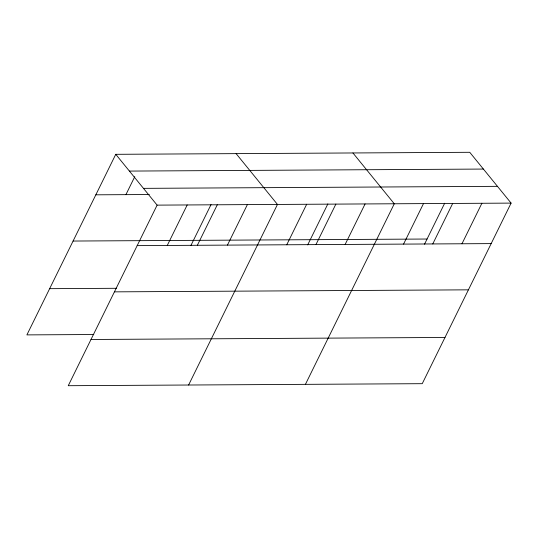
<?xml version="1.0" encoding="UTF-8"?>
<svg xmlns="http://www.w3.org/2000/svg" width="538" height="538" viewBox="0 0 538 538"><rect width="100%" height="100%" fill="white"/><g stroke="black" fill="none" stroke-linecap="round" stroke-linejoin="round"><path stroke-width="0.81" d="M511.1 203.108L157.109 205.126L68.252 385.706L422.243 383.681L511.1 203.108L469.748 152.294L115.757 154.319L26.9 334.892L93.767 334.515M125.912 194.648L134.769 176.646M167.271 245.456L187.197 204.958M190.876 245.57L211.044 204.575M197.359 245.288L217.291 204.783M227.446 245.113L247.379 204.608M188.609 385.02L277.467 204.44L236.115 153.633M286.741 244.777L306.673 204.272M307.689 244.898L327.864 203.902M315.947 244.608L335.873 204.104M345.147 244.44L365.08 203.942M305.429 384.347L394.28 203.774L352.928 152.96M403.554 244.111L423.487 203.606M424.509 244.232L444.677 203.236M432.76 243.943L452.693 203.438M461.967 243.775L481.893 203.27M129.402 171.084L483.393 169.06M143.464 188.361L497.455 186.336M95.825 194.823L149.315 194.514M73.081 241.044L427.071 239.027M137.177 245.631L491.167 243.606M49.644 288.671L116.511 288.287M114.433 291.858L468.423 289.834M91.003 339.478L444.993 337.461M115.757 154.319L157.109 205.126"/></g></svg>
